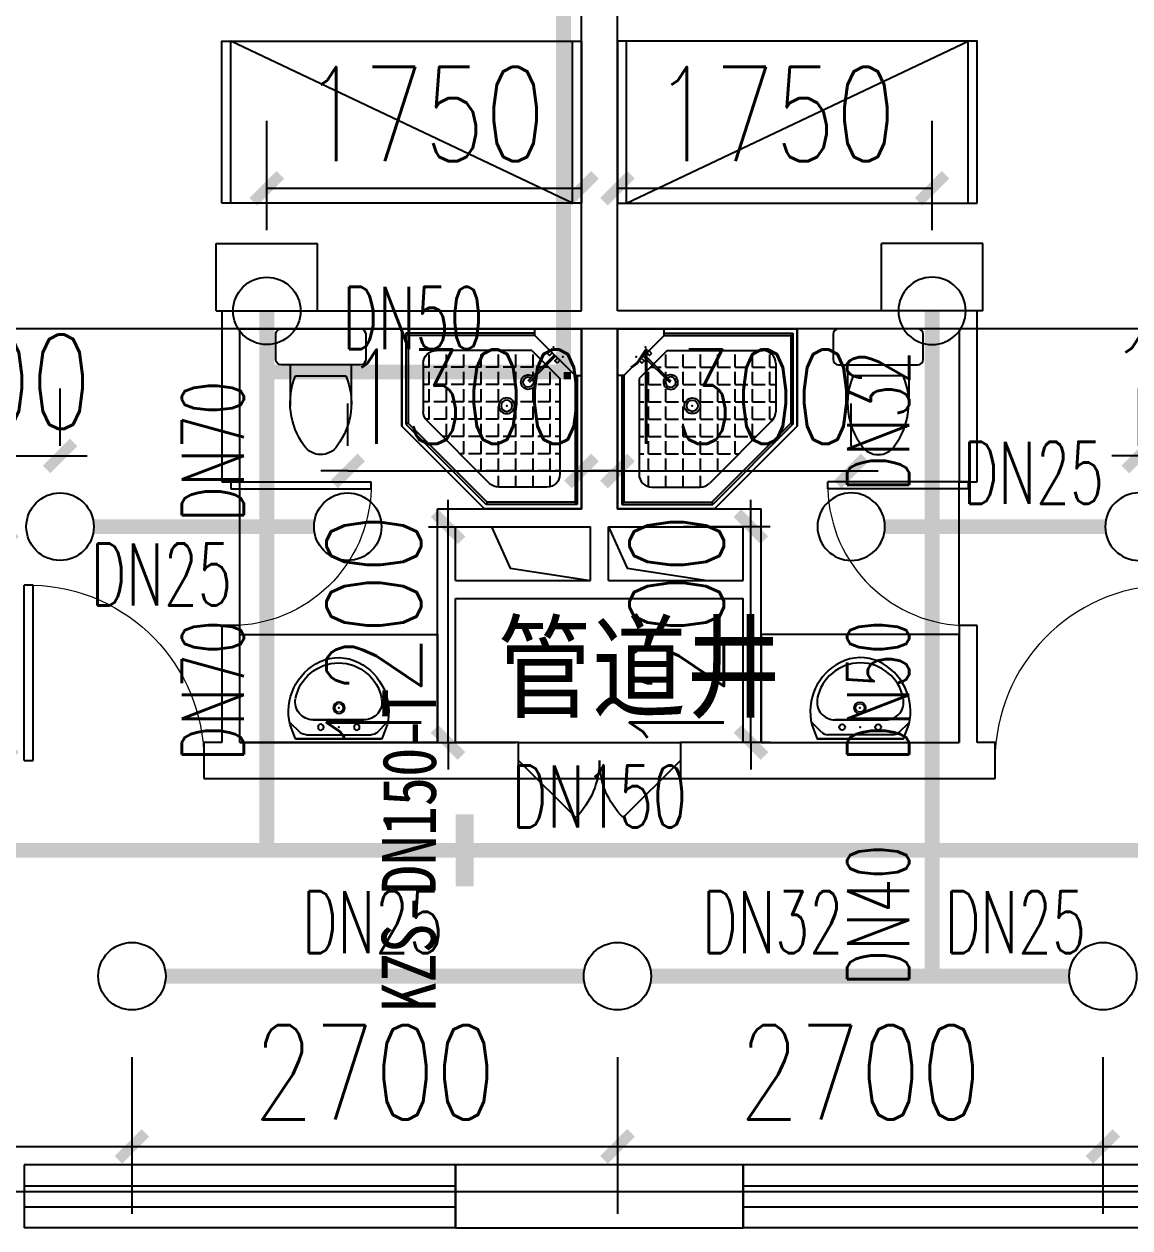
# Model space of a CAD drawing. Extents: x 0 to 2838408, y -923048 to 203859.
# Drawn here: x 2714063 to 2720213, y -481058 to -474363 of the extents above; entities that cross this region are included whole.
import ezdxf
from ezdxf.enums import TextEntityAlignment as Align

# ---------------------------------------------------------------- set-up
doc = ezdxf.new("R2010")
doc.units = 0
doc.header["$LTSCALE"] = 1000
for name, color, linetype in [('A-Fixt', 81, 'Continuous'), ('CLAYER', 7, 'Continuous'), ('DIM_喷淋', 3, 'Continuous'), ('DOOR_FIRE', 4, 'Continuous'), ('DOTE', 8, 'Continuous'), ('EQUIP_喷头', 7, 'Continuous'), ('PIPE-喷淋', 6, 'Continuous'), ('TEXT_喷淋', 7, 'Continuous'), ('TWT_DIM', 3, 'Continuous'), ('WALL', 9, 'Continuous'), ('WINDOW', 4, 'Continuous'), ('XREF', 8, 'Continuous'), ('抗震支吊架', 2, 'Continuous'), ('洁具', 213, 'Continuous'), ('配景', 3, 'Continuous')]:
    doc.layers.add(name, color=color, linetype=linetype)
doc.styles.add('_TCH_DIM_T3', font='SIMPLEX', dxfattribs={"width": 0.75, "bigfont": 'HZTXT'})
doc.styles.add('_TWT_PIPEDN', font='SIMPLEX', dxfattribs={"width": 0.8, "height": 2.3, "bigfont": 'HZTXT'})
doc.styles.add('kzcad', font='', dxfattribs={"width": 0.8})
doc.styles.get("Standard").update_dxf_attribs({"font": 'geniso.shx', "bigfont": 'hztxt.shx'})
doc.styles.get('kzcad').set_extended_font_data('SimSun')
doc.dimstyles.new('_TWT_ARCH&&150', dxfattribs={"dimtxt": 525, "dimasz": 150, "dimexe": 375, "dimexo": 450, "dimgap": 150, "dimtad": 1, "dimdec": 0, "dimzin": 0, "dimdsep": 46, "dimtxsty": '_TCH_DIM_T3', "dimblk": 'ARCHTICK', "dimcen": 0.09, "dimclrt": 7, "dimazin": 2, "dimtfac": 1, "dimtdec": 0, "dimtix": 1, "dimtmove": 2, "dimatfit": 3, "dimfxl": 1, "dimtolj": 1, "dimtzin": 0, "dimarcsym": 0})

# ---------------------------------------------------------------- blocks, each defined once
blk = doc.blocks.new('1F平面-CAD导入_dwg_Drawing4_t3_dwg_$plan$00001613-474159-1F-927810-1F')
at = {"layer": '洁具'}
for p, q in [((-30, 250), (-170, 250)), ((-200, 169.7), (-430.4, 169.7)), ((-260.4, -139.7), (-260.4, 139.7)), ((-200, -169.7), (-200, -220)), ((-170, -250), (-30, -250))]:
    blk.add_line(p, q, dxfattribs=at)
for points in [[(-200, 220), (-200, 169.7), (-200, -169.7), (-430.4, -169.7)], [(0, -220), (0, 220)]]:
    blk.add_lwpolyline(points, dxfattribs=at)
for centre, radius, start, end in [((-170, 220), 30, 90, 180), ((-30, 220), 30, 0, 90), ((-412.8, -227.4), 397.5, 67.45048, 126.63814), ((-589.6, 0), 109.8, 123.45086, 236.54914), ((-412.8, 227.4), 397.5, 233.36186, 292.54952), ((-170, -220), 30, 180, 270), ((-30, -220), 30, 270, 0)]:
    blk.add_arc(centre, radius, start, end, dxfattribs=at)
blk = doc.blocks.new('$lvtry$00000169')
at = {"color": 0}
for p, q in [((258.9, -36), (258.9, 0)), ((258.9, -36), (36, -258.9)), ((258.9, -24), (976, -24)), ((258.9, -36), (964, -36)), ((964, -36), (976, -24)), ((964, -36), (964, -525.1)), ((976, -24), (976, -530.1)), ((276.1, -120), (120, -276.1)), ((276.1, -120), (808, -120)), ((143.9, -151), (290.7, -298.1)), ((151, -143.9), (297.8, -291)), ((269.6, -212.7), (269.6, -142.7)), ((365.9, -212.7), (365.9, -142.7)), ((462.1, -212.7), (462.1, -142.7)), ((558.4, -212.7), (558.4, -142.7)), ((654.6, -212.7), (654.6, -142.7)), ((750.9, -212.7), (750.9, -142.7)), ((847.1, -212.7), (847.1, -142.7)), ((880, -192), (880, -460.5)), ((36, -258.9), (0, -258.9)), ((24, -258.9), (24, -976)), ((36, -258.9), (36, -964)), ((173.4, -308.9), (173.4, -238.9)), ((183.4, -212.7), (205.5, -212.7)), ((219.6, -212.7), (243.4, -212.7)), ((269.6, -212.7), (339.6, -212.7)), ((269.6, -262.8), (269.6, -238.9)), ((365.9, -212.7), (435.9, -212.7)), ((365.9, -308.9), (365.9, -238.9)), ((462.1, -212.7), (532.1, -212.7)), ((462.1, -308.9), (462.1, -238.9)), ((558.4, -212.7), (628.4, -212.7)), ((558.4, -308.9), (558.4, -238.9)), ((654.6, -212.7), (724.6, -212.7)), ((654.6, -308.9), (654.6, -238.9)), ((750.9, -212.7), (820.9, -212.7)), ((750.9, -308.9), (750.9, -238.9)), ((847.1, -212.7), (880, -212.7)), ((847.1, -308.9), (847.1, -238.9)), ((120, -276.1), (120, -808)), ((120, -308.9), (147.1, -308.9)), ((173.4, -308.9), (243.4, -308.9)), ((334.3, -308.9), (339.6, -308.9)), ((365.9, -308.9), (435.9, -308.9)), ((462.1, -308.9), (532.1, -308.9)), ((558.4, -308.9), (628.4, -308.9)), ((654.6, -308.9), (724.6, -308.9)), ((750.9, -308.9), (820.9, -308.9)), ((847.1, -308.9), (880, -308.9)), ((173.4, -405.2), (173.4, -335.2)), ((269.6, -405.2), (269.6, -335.2)), ((365.9, -405.2), (365.9, -335.2)), ((462.1, -405.2), (462.1, -335.2)), ((558.4, -405.2), (558.4, -335.2)), ((654.6, -405.2), (654.6, -335.2)), ((750.9, -405.2), (750.9, -335.2)), ((847.1, -405.2), (847.1, -335.2)), ((120, -405.2), (147.1, -405.2)), ((173.4, -405.2), (243.4, -405.2)), ((173.4, -501.4), (173.4, -431.4)), ((269.6, -405.2), (339.6, -405.2)), ((269.6, -501.4), (269.6, -431.4)), ((365.9, -405.2), (378.6, -405.2)), ((365.9, -501.4), (365.9, -431.4)), ((462.1, -405.2), (532.1, -405.2)), ((462.1, -501.4), (462.1, -431.4)), ((558.4, -405.2), (628.4, -405.2)), ((558.4, -501.4), (558.4, -431.4)), ((654.6, -405.2), (724.6, -405.2)), ((654.6, -501.4), (654.6, -431.4)), ((750.9, -405.2), (820.9, -405.2)), ((750.9, -501.4), (750.9, -431.4)), ((847.1, -405.2), (880, -405.2)), ((847.1, -501.4), (847.1, -431.4)), ((120, -501.4), (147.1, -501.4)), ((173.4, -501.4), (243.4, -501.4)), ((173.4, -597.7), (173.4, -527.7)), ((269.6, -501.4), (339.6, -501.4)), ((269.6, -597.7), (269.6, -527.7)), ((365.9, -501.4), (435.9, -501.4)), ((365.9, -597.7), (365.9, -527.7)), ((462.1, -501.4), (532.1, -501.4)), ((462.1, -597.7), (462.1, -527.7)), ((858.9, -511.4), (511.4, -858.9)), ((964, -525.1), (525.1, -964)), ((976, -530.1), (530.1, -976)), ((558.4, -501.4), (628.4, -501.4)), ((558.4, -597.7), (558.4, -527.7)), ((654.6, -501.4), (724.6, -501.4)), ((654.6, -597.7), (654.6, -527.7)), ((750.9, -501.4), (820.9, -501.4)), ((750.9, -597.7), (750.9, -527.7)), ((847.1, -501.4), (867.2, -501.4)), ((964, -525.1), (976, -530.1)), ((120, -597.7), (147.1, -597.7)), ((173.4, -597.7), (243.4, -597.7)), ((269.6, -597.7), (339.6, -597.7)), ((365.9, -597.7), (435.9, -597.7)), ((462.1, -597.7), (532.1, -597.7)), ((558.4, -597.7), (628.4, -597.7)), ((654.6, -597.7), (724.6, -597.7)), ((750.9, -597.7), (772.6, -597.7)), ((173.4, -693.9), (173.4, -623.9)), ((269.6, -693.9), (269.6, -623.9)), ((365.9, -693.9), (365.9, -623.9)), ((462.1, -693.9), (462.1, -623.9)), ((558.4, -693.9), (558.4, -623.9)), ((654.6, -693.9), (654.6, -623.9)), ((120, -693.9), (147.1, -693.9)), ((173.4, -693.9), (243.4, -693.9)), ((173.4, -790.2), (173.4, -720.2)), ((269.6, -693.9), (339.6, -693.9)), ((269.6, -790.2), (269.6, -720.2)), ((365.9, -693.9), (435.9, -693.9)), ((365.9, -790.2), (365.9, -720.2)), ((462.1, -693.9), (532.1, -693.9)), ((462.1, -790.2), (462.1, -720.2)), ((558.4, -693.9), (628.4, -693.9)), ((558.4, -790.2), (558.4, -720.2)), ((654.6, -693.9), (676.4, -693.9)), ((120, -790.2), (147.1, -790.2)), ((173.4, -790.2), (243.4, -790.2)), ((269.6, -790.2), (339.6, -790.2)), ((365.9, -790.2), (435.9, -790.2)), ((462.1, -790.2), (532.1, -790.2)), ((558.4, -790.2), (580.1, -790.2)), ((173.4, -877.5), (173.4, -816.4)), ((269.6, -880), (269.6, -816.4)), ((365.9, -880), (365.9, -816.4)), ((462.1, -880), (462.1, -816.4)), ((192, -880), (460.5, -880)), ((36, -964), (24, -976)), ((24, -976), (530.1, -976)), ((36, -964), (525.1, -964)), ((525.1, -964), (530.1, -976))]:
    blk.add_line(p, q, dxfattribs=at)
blk.add_lwpolyline([(0, 0), (0, -1000), (540, -1000), (1000, -540), (1000, 0)], close=True)
for points in [[(0, 0), (0, -1000)], [(0, 0), (1000, 0)], [(1000, 0), (1000, -540)], [(189.7, -136.1), (177.9, -147.9), (162.5, -132.5), (174.3, -120.7)], [(136.1, -189.7), (147.9, -177.9), (132.5, -162.5), (120.7, -174.3)], [(1000, -540), (540, -1000)], [(0, -1000), (540, -1000)]]:
    blk.add_lwpolyline(points, close=True, dxfattribs=at)
for radius in [43.8, 31.1]:
    blk.add_circle((416.2, -427.6), radius, dxfattribs=at)
for centre, radius, start, end in [((808, -192), 72, 0, 90), ((296, -295.7), 40.6, 142.58296, 128.41974), ((296, -295.7), 28.6, 145.82801, 125.65986), ((808, -460.5), 72, 315, 0), ((192, -808), 72, 180, 270), ((460.5, -808), 72, 270, 315)]:
    blk.add_arc(centre, radius, start, end, dxfattribs=at)
for p in [(156.1, -102.2, 0), (103.2, -155.8, 0), (415.8, -428.1, 0)]:
    blk.add_point(p, dxfattribs=at)
blk = doc.blocks.new('$lvtry$00000178')
at = {"color": 0}
for p, q in [((-238.4, 0), (238.4, 0)), ((-214.1, -36.1), (-272.1, -90.6)), ((-179.8, -22.5), (180.1, -22.5)), ((215.7, -37.5), (268.3, -90.8)), ((-141.7, -105.2), (140.2, -105.2)), ((140.2, -105.2), (-141.7, -105.2))]:
    blk.add_line(p, q, dxfattribs=at)
blk.add_lwpolyline([(-103.6, -429.7, 0.224698), (110.4, -425.4, 0.348046), (268.9, -78.5), (239.5, 0), (-241.3, 0), (-270.7, -78.5, 0.356844)], format="xyb", close=True, dxfattribs=at)
for centre, radius in [((-100, -65), 16.3), ((100, -65), 16.3), ((1.4, -172.5), 31.6)]:
    blk.add_circle(centre, radius, dxfattribs=at)
at = {"color": 0, "lineweight": 13}
blk.add_circle((1.4, -172.5), 23, dxfattribs=at)
at = {"color": 0}
for centre, radius, start, end in [((-179.8, -72.5), 50, 90, 133.18096), ((180.1, -72.5), 50, 44.56072, 90), ((-141.7, -205.2), 100, 90, 190.56023), ((140.2, -205.2), 100, 349.43977, 90), ((-0.7, -179), 243.4, 190.56023, 349.43977)]:
    blk.add_arc(centre, radius, start, end, dxfattribs=at)
for p in [(0, -65), (1.4, -172.5)]:
    blk.add_point(p, dxfattribs=at)
blk = doc.blocks.new('A$C70365C93')
at = {"layer": '洁具'}
blk.add_lwpolyline([(-1900, 2300), (-1900, 1700), (-800, 1700), (-800, 2300)], close=True, dxfattribs=at)
blk.add_blockref('$lvtry$00000178', (-1350, 2280), dxfattribs=at)
at = {"layer": '洁具', "rotation": 180}
blk.add_blockref('$lvtry$00000169', (0, 0), dxfattribs=at)
at = {"layer": '洁具', "extrusion": (0, 0, -1), "xscale": -1, "zscale": -1, "rotation": 90}
blk.add_blockref('1F平面-CAD导入_dwg_Drawing4_t3_dwg_$plan$00001613-474159-1F-927810-1F', (1450, 0), dxfattribs=at)
blk = doc.blocks.new('单人床')
at = {"layer": 'A-Fixt'}
for p, q in [((47773.8, 13973.4), (48673.8, 13973.4)), ((47773.8, 12073.4), (48673.8, 13973.4)), ((47773.8, 12073.4), (48673.8, 12073.4))]:
    blk.add_line(p, q, dxfattribs=at)
blk.add_lwpolyline([(47773.8, 14023.4), (48673.8, 14023.4), (48673.8, 12023.4), (47773.8, 12023.4), (47773.8, 14023.4)], dxfattribs=at)
blk = doc.blocks.new('CH_AP01')
for p, q in [((-311.4, 16.6), (-275, 0)), ((-275, 0), (275, 0)), ((275, 0), (311.4, 16.6))]:
    blk.add_line(p, q)
for centre, radius, start, end in [((0, -578.9), 1212.6, 74.71041, 105.28959), ((-306.8, 555.3), 37.8, 100.18588, 202.83587), ((-1658.4, 201.9), 1359.7, 352.16586, 14.42826), ((-823.7, 250), 562.9, 335.50378, 31.09034), ((0, -578.9), 1172.6, 75.02868, 104.97132), ((0, -1278.1), 1856.9, 80.61099, 99.38901), ((-823.7, 250), 602.9, 335.50378, 30.26909), ((823.7, 250), 602.9, 149.73091, 204.49622), ((823.7, 250), 562.9, 148.90966, 204.49622), ((1658.4, 201.9), 1359.7, 165.57174, 187.83414), ((306.8, 555.3), 37.8, 337.16413, 79.81412), ((0, -578.9), 1092.6, 75.87672, 104.12328)]:
    blk.add_arc(centre, radius, start, end)
blk = doc.blocks.new('A$C61295E98')
at = {"color": 3}
for p, q in [((544, 597.9), (0, 597.9)), ((0, 597.9), (0, 0)), ((161.4, 597.9), (161.4, 0)), ((170.4, 0.2), (170.4, 597.6)), ((602.7, 572.2), (602.7, 25.6)), ((624, 517.9), (624, 80)), ((544, 0), (0, 0))]:
    blk.add_line(p, q, dxfattribs=at)
for points in [[(81.8, 540.3), (75.3, 540.3), (75.3, 576.8), (81.8, 576.8)], [(81.8, 453.1), (75.3, 453.1), (75.3, 489.6), (81.8, 489.6)], [(81.8, 352.9), (75.3, 352.9), (75.3, 389.4), (81.8, 389.4)]]:
    blk.add_lwpolyline(points, close=True, dxfattribs=at)
for centre in [(74, 250.1), (74, 164.2), (74, 70.5)]:
    blk.add_circle(centre, 15.7, dxfattribs=at)
for centre, start, end in [((544, 517.9), 360, 90), ((544, 80), 270, 0)]:
    blk.add_arc(centre, 80, start, end, dxfattribs=at)
blk = doc.blocks.new('宿舍')
at = {"layer": 'A-Fixt'}
for p, q in [((47853.8, 13801.7), (48353.8, 15701.7)), ((48353.8, 13801.7), (47853.8, 15701.7)), ((47853.8, 13801.7), (48353.8, 13801.7))]:
    blk.add_line(p, q, dxfattribs=at)
for points in [[(47853.8, 8601.7), (48353.8, 8601.7), (48353.8, 15701.7), (47853.8, 15701.7)], [(47853.8, 10676.1), (47970.5, 10676.1), (47970.5, 11742.6), (47853.8, 11742.6)]]:
    blk.add_lwpolyline(points, close=True, dxfattribs=at)
at = {"xscale": -1, "rotation": 90}
for p in [(63677.2, 60475.5), (63677.2, 58775.5)]:
    blk.add_blockref('单人床', p, dxfattribs=at)
at = {"layer": 'A-Fixt', "xscale": -1, "rotation": 180}
for p in [(50002, 9140.5), (51117.2, 9140.5)]:
    blk.add_blockref('CH_AP01', p, dxfattribs=at)
at = {"layer": '配景', "color": 252}
blk.add_blockref('A$C61295E98', (47853.8, 7096.6), dxfattribs=at)
blk = doc.blocks.new('$WINLIB2D$00000001')
at = {"color": 0}
for points in [[(-0.5, 0.5), (-0.5, -0.5)], [(-0.5, 0.5), (0.5, 0.5)], [(0.5, -0.5), (0.5, 0.5)], [(0.5, 0.1667), (-0.5, 0.1667)], [(0.5, -0.1667), (-0.5, -0.1667)], [(-0.5, -0.5), (0.5, -0.5)]]:
    blk.add_lwpolyline(points, dxfattribs=at)
blk = doc.blocks.new('$DorLib2D$00000116')
at = {"color": 0}
for p, q in [((-0.5, 0), (-0.1464, 0.3536)), ((0.5, 0), (0.1464, 0.3536))]:
    blk.add_line(p, q, dxfattribs=at)
for centre, start, end in [((-0.5, 0), 0, 45), ((0.5, 0), 135, 180)]:
    blk.add_arc(centre, 0.5, start, end, dxfattribs=at)
blk = doc.blocks.new('$DorLib2D$00000001')
for p, q in [((0.45, 0.975), (0.5, 0.975)), ((0.45, 0), (0.45, 0.975)), ((0.5, 0), (0.5, 0.975)), ((0.5, 0), (0.45, 0))]:
    blk.add_line(p, q)
at = {"lineweight": 13}
blk.add_arc((0.475, 0), 0.975, 91.46928, 180, dxfattribs=at)
blk = doc.blocks.new('3F1')
for points in [[(2380616.7, -477158.3), (2380720.3, -477388.5), (2381166.7, -477458.3)], [(2381266.7, -477158.3), (2381370.3, -477388.5), (2381816.7, -477458.3)]]:
    blk.add_lwpolyline(points)
at = {"layer": 'DOOR_FIRE'}
for p, q in [((2380766.7, -478358.3), (2381666.7, -478358.3)), ((2380766.7, -478558.3), (2381666.7, -478558.3))]:
    blk.add_line(p, q, dxfattribs=at)
at = {"layer": 'DOTE'}
for p, q in [((2453916.7, -476058.3), (2343216.7, -476058.3)), ((2453916.7, -480858.3), (2343216.7, -480858.3))]:
    blk.add_line(p, q, dxfattribs=at)
at = {"layer": 'WALL'}
for p, q in [((2381116.7, -475958.3), (2381116.7, -471008.3)), ((2381316.7, -475958.3), (2381316.7, -471008.3)), ((2379116.7, -475958.3), (2381116.7, -475958.3)), ((2379116.7, -475958.3), (2379116.7, -476908.3)), ((2383316.7, -475958.3), (2381316.7, -475958.3)), ((2383316.7, -476908.3), (2383316.7, -475958.3)), ((2379216.7, -476058.3), (2381116.7, -476058.3)), ((2379216.7, -476908.3), (2379216.7, -476058.3)), ((2381116.7, -477058.3), (2381116.7, -476058.3)), ((2381316.7, -477058.3), (2381316.7, -476058.3)), ((2383216.7, -476058.3), (2381316.7, -476058.3)), ((2383216.7, -476058.3), (2383216.7, -476908.3)), ((2379116.7, -476908.3), (2379216.7, -476908.3)), ((2383216.7, -476908.3), (2383316.7, -476908.3)), ((2380316.7, -477058.3), (2381116.7, -477058.3)), ((2380316.7, -477558.3), (2380316.7, -477058.3)), ((2381316.7, -477058.3), (2382116.7, -477058.3)), ((2382116.7, -477558.3), (2382116.7, -477058.3)), ((2380416.7, -477158.3), (2381166.7, -477158.3)), ((2380416.7, -477458.3), (2380416.7, -477158.3)), ((2381166.7, -477458.3), (2381166.7, -477158.3)), ((2381266.7, -477158.3), (2382016.7, -477158.3)), ((2381266.7, -477458.3), (2381266.7, -477158.3)), ((2382016.7, -477458.3), (2382016.7, -477158.3)), ((2380416.7, -477458.3), (2381166.7, -477458.3)), ((2381266.7, -477458.3), (2382016.7, -477458.3)), ((2380316.7, -478358.3), (2380316.7, -477558.3)), ((2380416.7, -477558.3), (2381216.7, -477558.3)), ((2380416.7, -478358.3), (2380416.7, -477558.3)), ((2381216.7, -477558.3), (2382016.7, -477558.3)), ((2382016.7, -478358.3), (2382016.7, -477558.3)), ((2382116.7, -478358.3), (2382116.7, -477558.3)), ((2379216.7, -477708.3), (2379116.7, -477708.3)), ((2379116.7, -477708.3), (2379116.7, -478358.3)), ((2379216.7, -478358.3), (2379216.7, -477708.3)), ((2383316.7, -477708.3), (2383216.7, -477708.3)), ((2383216.7, -477708.3), (2383216.7, -478358.3)), ((2383316.7, -478358.3), (2383316.7, -477708.3)), ((2379116.7, -478358.3), (2379016.7, -478358.3)), ((2379016.7, -478358.3), (2379016.7, -478558.3)), ((2379216.7, -478358.3), (2380316.7, -478358.3)), ((2380766.7, -478358.3), (2380416.7, -478358.3)), ((2380766.7, -478558.3), (2380766.7, -478358.3)), ((2382016.7, -478358.3), (2381666.7, -478358.3)), ((2381666.7, -478358.3), (2381666.7, -478558.3)), ((2382116.7, -478358.3), (2383216.7, -478358.3)), ((2383416.7, -478358.3), (2383316.7, -478358.3)), ((2383416.7, -478558.3), (2383416.7, -478358.3)), ((2379016.7, -478558.3), (2379116.7, -478558.3)), ((2379116.7, -478558.3), (2380316.7, -478558.3)), ((2380316.7, -478558.3), (2380766.7, -478558.3)), ((2381666.7, -478558.3), (2382116.7, -478558.3)), ((2382116.7, -478558.3), (2383316.7, -478558.3)), ((2383316.7, -478558.3), (2383416.7, -478558.3)), ((2382016.7, -480708.3), (2380416.7, -480708.3)), ((2380416.7, -480708.3), (2380416.7, -481058.3)), ((2382016.7, -481058.3), (2382016.7, -480708.3)), ((2380416.7, -481058.3), (2382016.7, -481058.3))]:
    blk.add_line(p, q, dxfattribs=at)
at = {"layer": 'WINDOW'}
for p, q in [((2379216.7, -477708.3), (2379216.7, -476908.3)), ((2383216.7, -477708.3), (2383216.7, -476908.3))]:
    blk.add_line(p, q, dxfattribs=at)
at = {"xscale": -1, "rotation": 180}
for name, p in [('宿舍', (2329462.9, -462656.6)), ('A$C70365C93', (2381116.7, -476058.3))]:
    blk.add_blockref(name, p, dxfattribs=at)
at = {"rotation": 180}
for name, p in [('宿舍', (2432970.6, -462656.6)), ('A$C70365C93', (2381316.7, -476058.3))]:
    blk.add_blockref(name, p, dxfattribs=at)
at = {"layer": 'DOOR_FIRE', "xscale": 900, "yscale": -900, "zscale": 200}
blk.add_blockref('$DorLib2D$00000116', (2381216.7, -478458.3), dxfattribs=at)
at = {"layer": 'WINDOW'}
for name, p, xscale, yscale, zscale, rotation in [('$DorLib2D$00000001', (2379166.7, -477308.3), 800, -800, 800, 90), ('$DorLib2D$00000001', (2383266.7, -477308.3), 800, 800, 800, 90), ('$WINLIB2D$00000001', (2379216.7, -480883.3), -2400, -350, -2400, 359.9999999999616), ('$WINLIB2D$00000001', (2383216.7, -480883.3), -2400, -350, -2400, 359.9999999999616)]:
    blk.add_blockref(name, p, dxfattribs=dict(at, xscale=xscale, yscale=yscale, zscale=zscale, rotation=rotation))
at = {"layer": 'WINDOW', "yscale": 1000}
for p, xscale, zscale in [((2378516.7, -478458.3), -1000, -1000), ((2383916.7, -478458.3), 1000, 1000)]:
    blk.add_blockref('$DorLib2D$00000001', p, dxfattribs=dict(at, xscale=xscale, zscale=zscale))
at = {"layer": 'CLAYER'}
blk.add_text('管道井', height=525, dxfattribs=at).set_placement((2380649.1, -478221.3))
blk = doc.blocks.new('_ArchTick')
at = {"color": 0, "linetype": 'ByBlock', "const_width": 0.4}
blk.add_lwpolyline([(-0.5, -0.5), (0.5, 0.5)], dxfattribs=at)
blk = doc.blocks.new('*D2391')
at = {"layer": 'Defpoints', "color": 0, "linetype": 'ByBlock', "transparency": 16777216}
for p in [(2718662.5, -476848.4), (2717362.5, -477158.3), (2718662.5, -477158.3)]:
    blk.add_point(p, dxfattribs=at)
at = {"layer": 'TWT_DIM', "color": 0, "linetype": 'ByBlock', "lineweight": -2, "transparency": 16777216}
for p, q in [((2717362.5, -476708.3), (2717362.5, -476473.4)), ((2718662.5, -476708.3), (2718662.5, -476473.4)), ((2717362.5, -476848.4), (2717212.5, -476848.4)), ((2717362.5, -476848.4), (2718662.5, -476848.4)), ((2718662.5, -476848.4), (2718812.5, -476848.4))]:
    blk.add_line(p, q, dxfattribs=at)
at = {"layer": 'TWT_DIM', "color": 0, "linetype": 'ByBlock', "lineweight": -2, "transparency": 16777216, "xscale": 150, "yscale": 150, "zscale": 150}
blk.add_blockref('_ArchTick', (2717362.5, -476848.4), dxfattribs=at)
at = {"layer": 'TWT_DIM', "color": 0, "linetype": 'ByBlock', "lineweight": -2, "transparency": 16777216, "xscale": 150, "yscale": 150, "zscale": 150, "rotation": 180}
blk.add_blockref('_ArchTick', (2718662.5, -476848.4), dxfattribs=at)
at = {"layer": 'TWT_DIM', "color": 7, "linetype": 'ByBlock', "transparency": 16777216, "insert": (2718012.5, -476435.9), "char_height": 525, "attachment_point": 5, "style": '_TCH_DIM_T3'}
blk.add_mtext('\\A1;1300', dxfattribs=at)
blk = doc.blocks.new('*D2392')
at = {"layer": 'Defpoints', "color": 0, "linetype": 'ByBlock', "transparency": 16777216}
for p in [(2717162.5, -476848.4), (2715862.5, -477158.3), (2717162.5, -477158.3)]:
    blk.add_point(p, dxfattribs=at)
at = {"layer": 'TWT_DIM', "color": 0, "linetype": 'ByBlock', "lineweight": -2, "transparency": 16777216}
for p, q in [((2715862.5, -476708.3), (2715862.5, -476473.4)), ((2717162.5, -476708.3), (2717162.5, -476473.4)), ((2715862.5, -476848.4), (2715712.5, -476848.4)), ((2715862.5, -476848.4), (2717162.5, -476848.4)), ((2717162.5, -476848.4), (2717312.5, -476848.4))]:
    blk.add_line(p, q, dxfattribs=at)
at = {"layer": 'TWT_DIM', "color": 0, "linetype": 'ByBlock', "lineweight": -2, "transparency": 16777216, "xscale": 150, "yscale": 150, "zscale": 150}
blk.add_blockref('_ArchTick', (2715862.5, -476848.4), dxfattribs=at)
at = {"layer": 'TWT_DIM', "color": 0, "linetype": 'ByBlock', "lineweight": -2, "transparency": 16777216, "xscale": 150, "yscale": 150, "zscale": 150, "rotation": 180}
blk.add_blockref('_ArchTick', (2717162.5, -476848.4), dxfattribs=at)
at = {"layer": 'TWT_DIM', "color": 7, "linetype": 'ByBlock', "transparency": 16777216, "insert": (2716512.5, -476435.9), "char_height": 525, "attachment_point": 5, "style": '_TCH_DIM_T3'}
blk.add_mtext('\\A1;1300', dxfattribs=at)
blk = doc.blocks.new('*D2412')
at = {"layer": 'Defpoints', "color": 0, "linetype": 'ByBlock', "transparency": 16777216}
for p in [(2719112.5, -475275.9), (2717362.5, -475958.3), (2719112.5, -475958.3)]:
    blk.add_point(p, dxfattribs=at)
at = {"layer": 'TWT_DIM', "color": 0, "linetype": 'ByBlock', "lineweight": -2, "transparency": 16777216}
for p, q in [((2717362.5, -475508.3), (2717362.5, -474900.9)), ((2719112.5, -475508.3), (2719112.5, -474900.9)), ((2717362.5, -475275.9), (2719112.5, -475275.9))]:
    blk.add_line(p, q, dxfattribs=at)
at = {"layer": 'TWT_DIM', "color": 0, "linetype": 'ByBlock', "lineweight": -2, "transparency": 16777216, "xscale": 150, "yscale": 150, "zscale": 150, "rotation": 180}
blk.add_blockref('_ArchTick', (2717362.5, -475275.9), dxfattribs=at)
at = {"layer": 'TWT_DIM', "color": 0, "linetype": 'ByBlock', "lineweight": -2, "transparency": 16777216, "xscale": 150, "yscale": 150, "zscale": 150}
blk.add_blockref('_ArchTick', (2719112.5, -475275.9), dxfattribs=at)
at = {"layer": 'TWT_DIM', "color": 7, "linetype": 'ByBlock', "transparency": 16777216, "insert": (2718237.5, -474863.4), "char_height": 525, "attachment_point": 5, "style": '_TCH_DIM_T3'}
blk.add_mtext('\\A1;1750', dxfattribs=at)
blk = doc.blocks.new('*D2413')
at = {"layer": 'Defpoints', "color": 0, "linetype": 'ByBlock', "transparency": 16777216}
for p in [(2721262.5, -476764.9), (2720262.5, -477158.3), (2721262.5, -477158.3)]:
    blk.add_point(p, dxfattribs=at)
at = {"layer": 'TWT_DIM', "color": 0, "linetype": 'ByBlock', "lineweight": -2, "transparency": 16777216}
for p, q in [((2720262.5, -476708.3), (2720262.5, -476389.9)), ((2721262.5, -476708.3), (2721262.5, -476389.9)), ((2720262.5, -476764.9), (2720112.5, -476764.9)), ((2720262.5, -476764.9), (2721262.5, -476764.9)), ((2721262.5, -476764.9), (2721412.5, -476764.9))]:
    blk.add_line(p, q, dxfattribs=at)
at = {"layer": 'TWT_DIM', "color": 0, "linetype": 'ByBlock', "lineweight": -2, "transparency": 16777216, "xscale": 150, "yscale": 150, "zscale": 150}
blk.add_blockref('_ArchTick', (2720262.5, -476764.9), dxfattribs=at)
at = {"layer": 'TWT_DIM', "color": 0, "linetype": 'ByBlock', "lineweight": -2, "transparency": 16777216, "xscale": 150, "yscale": 150, "zscale": 150, "rotation": 180}
blk.add_blockref('_ArchTick', (2721262.5, -476764.9), dxfattribs=at)
at = {"layer": 'TWT_DIM', "color": 7, "linetype": 'ByBlock', "transparency": 16777216, "insert": (2720762.5, -476352.4), "char_height": 525, "attachment_point": 5, "style": '_TCH_DIM_T3'}
blk.add_mtext('\\A1;1000', dxfattribs=at)
blk = doc.blocks.new('*D2414')
at = {"layer": 'Defpoints', "color": 0, "linetype": 'ByBlock', "transparency": 16777216}
for p in [(2718104.8, -477158.3), (2718662.5, -477158.3), (2718662.5, -478358.3)]:
    blk.add_point(p, dxfattribs=at)
at = {"layer": 'TWT_DIM', "color": 0, "linetype": 'ByBlock', "lineweight": -2, "transparency": 16777216}
for p, q in [((2718104.8, -477158.3), (2718104.8, -477008.3)), ((2718212.5, -477158.3), (2717729.8, -477158.3)), ((2718104.8, -478358.3), (2718104.8, -477158.3)), ((2718212.5, -478358.3), (2717729.8, -478358.3)), ((2718104.8, -478358.3), (2718104.8, -478508.3))]:
    blk.add_line(p, q, dxfattribs=at)
at = {"layer": 'TWT_DIM', "color": 0, "linetype": 'ByBlock', "lineweight": -2, "transparency": 16777216, "xscale": 150, "yscale": 150, "zscale": 150}
for p, rotation in [((2718104.8, -477158.3), 270), ((2718104.8, -478358.3), 90)]:
    blk.add_blockref('_ArchTick', p, dxfattribs=dict(at, rotation=rotation))
at = {"layer": 'TWT_DIM', "color": 7, "linetype": 'ByBlock', "transparency": 16777216, "insert": (2717692.3, -477758.3), "char_height": 525, "attachment_point": 5, "rotation": 90, "style": '_TCH_DIM_T3'}
blk.add_mtext('\\A1;1200', dxfattribs=at)
blk = doc.blocks.new('*D2416')
at = {"layer": 'Defpoints', "color": 0, "linetype": 'ByBlock', "transparency": 16777216}
for p in [(2717162.5, -475275.9), (2715412.5, -475958.3), (2717162.5, -475958.3)]:
    blk.add_point(p, dxfattribs=at)
at = {"layer": 'TWT_DIM', "color": 0, "linetype": 'ByBlock', "lineweight": -2, "transparency": 16777216}
for p, q in [((2715412.5, -475508.3), (2715412.5, -474900.9)), ((2717162.5, -475508.3), (2717162.5, -474900.9)), ((2715412.5, -475275.9), (2717162.5, -475275.9))]:
    blk.add_line(p, q, dxfattribs=at)
at = {"layer": 'TWT_DIM', "color": 0, "linetype": 'ByBlock', "lineweight": -2, "transparency": 16777216, "xscale": 150, "yscale": 150, "zscale": 150, "rotation": 180}
blk.add_blockref('_ArchTick', (2715412.5, -475275.9), dxfattribs=at)
at = {"layer": 'TWT_DIM', "color": 0, "linetype": 'ByBlock', "lineweight": -2, "transparency": 16777216, "xscale": 150, "yscale": 150, "zscale": 150}
blk.add_blockref('_ArchTick', (2717162.5, -475275.9), dxfattribs=at)
at = {"layer": 'TWT_DIM', "color": 7, "linetype": 'ByBlock', "transparency": 16777216, "insert": (2716287.5, -474863.4), "char_height": 525, "attachment_point": 5, "style": '_TCH_DIM_T3'}
blk.add_mtext('\\A1;1750', dxfattribs=at)
blk = doc.blocks.new('*D2417')
at = {"layer": 'Defpoints', "color": 0, "linetype": 'ByBlock', "transparency": 16777216}
for p in [(2714262.5, -476764.9), (2713262.5, -477158.3), (2714262.5, -477158.3)]:
    blk.add_point(p, dxfattribs=at)
at = {"layer": 'TWT_DIM', "color": 0, "linetype": 'ByBlock', "lineweight": -2, "transparency": 16777216}
for p, q in [((2713262.5, -476708.3), (2713262.5, -476389.9)), ((2714262.5, -476708.3), (2714262.5, -476389.9)), ((2713262.5, -476764.9), (2713112.5, -476764.9)), ((2713262.5, -476764.9), (2714262.5, -476764.9)), ((2714262.5, -476764.9), (2714412.5, -476764.9))]:
    blk.add_line(p, q, dxfattribs=at)
at = {"layer": 'TWT_DIM', "color": 0, "linetype": 'ByBlock', "lineweight": -2, "transparency": 16777216, "xscale": 150, "yscale": 150, "zscale": 150}
blk.add_blockref('_ArchTick', (2713262.5, -476764.9), dxfattribs=at)
at = {"layer": 'TWT_DIM', "color": 0, "linetype": 'ByBlock', "lineweight": -2, "transparency": 16777216, "xscale": 150, "yscale": 150, "zscale": 150, "rotation": 180}
blk.add_blockref('_ArchTick', (2714262.5, -476764.9), dxfattribs=at)
at = {"layer": 'TWT_DIM', "color": 7, "linetype": 'ByBlock', "transparency": 16777216, "insert": (2713762.5, -476352.4), "char_height": 525, "attachment_point": 5, "style": '_TCH_DIM_T3'}
blk.add_mtext('\\A1;1000', dxfattribs=at)
blk = doc.blocks.new('*D2418')
at = {"layer": 'Defpoints', "color": 0, "linetype": 'ByBlock', "transparency": 16777216}
for p in [(2715862.5, -477158.3), (2716420.3, -477158.3), (2715862.5, -478358.3)]:
    blk.add_point(p, dxfattribs=at)
at = {"layer": 'TWT_DIM', "color": 0, "linetype": 'ByBlock', "lineweight": -2, "transparency": 16777216}
for p, q in [((2716420.3, -477158.3), (2716420.3, -477008.3)), ((2716312.5, -477158.3), (2716795.3, -477158.3)), ((2716420.3, -478358.3), (2716420.3, -477158.3)), ((2716312.5, -478358.3), (2716795.3, -478358.3)), ((2716420.3, -478358.3), (2716420.3, -478508.3))]:
    blk.add_line(p, q, dxfattribs=at)
at = {"layer": 'TWT_DIM', "color": 0, "linetype": 'ByBlock', "lineweight": -2, "transparency": 16777216, "xscale": 150, "yscale": 150, "zscale": 150}
for p, rotation in [((2716420.3, -477158.3), 270), ((2716420.3, -478358.3), 90)]:
    blk.add_blockref('_ArchTick', p, dxfattribs=dict(at, rotation=rotation))
at = {"layer": 'TWT_DIM', "color": 7, "linetype": 'ByBlock', "transparency": 16777216, "insert": (2716007.8, -477758.3), "char_height": 525, "attachment_point": 5, "rotation": 90, "style": '_TCH_DIM_T3'}
blk.add_mtext('\\A1;1200', dxfattribs=at)
blk = doc.blocks.new('*D2419')
at = {"layer": 'Defpoints', "color": 0, "linetype": 'ByBlock', "transparency": 16777216}
for p in [(2713936.2, -477158.3), (2714262.5, -477158.3), (2714262.5, -478358.3)]:
    blk.add_point(p, dxfattribs=at)
at = {"layer": 'TWT_DIM', "color": 0, "linetype": 'ByBlock', "lineweight": -2, "transparency": 16777216}
for p, q in [((2713936.2, -477158.3), (2713936.2, -477008.3)), ((2713812.5, -477158.3), (2713561.2, -477158.3)), ((2713936.2, -478358.3), (2713936.2, -477158.3)), ((2713812.5, -478358.3), (2713561.2, -478358.3)), ((2713936.2, -478358.3), (2713936.2, -478508.3))]:
    blk.add_line(p, q, dxfattribs=at)
at = {"layer": 'TWT_DIM', "color": 0, "linetype": 'ByBlock', "lineweight": -2, "transparency": 16777216, "xscale": 150, "yscale": 150, "zscale": 150}
for p, rotation in [((2713936.2, -477158.3), 270), ((2713936.2, -478358.3), 90)]:
    blk.add_blockref('_ArchTick', p, dxfattribs=dict(at, rotation=rotation))
at = {"layer": 'TWT_DIM', "color": 7, "linetype": 'ByBlock', "transparency": 16777216, "insert": (2713523.7, -477758.3), "char_height": 525, "attachment_point": 5, "rotation": 90, "style": '_TCH_DIM_T3'}
blk.add_mtext('\\A1;1200', dxfattribs=at)
blk = doc.blocks.new('*D2550')
at = {"layer": 'Defpoints', "color": 0, "linetype": 'ByBlock', "transparency": 16777216}
for p in [(2720062.5, -479658.3), (2722662.5, -479658.3), (2722662.5, -480604.9)]:
    blk.add_point(p, dxfattribs=at)
at = {"layer": 'DIM_喷淋', "color": 0, "linetype": 'ByBlock', "lineweight": -2, "transparency": 16777216}
for p, q in [((2720062.5, -480108.3), (2720062.5, -480979.9)), ((2722662.5, -480108.3), (2722662.5, -480979.9)), ((2720062.5, -480604.9), (2722662.5, -480604.9))]:
    blk.add_line(p, q, dxfattribs=at)
at = {"layer": 'DIM_喷淋', "color": 0, "linetype": 'ByBlock', "lineweight": -2, "transparency": 16777216, "xscale": 150, "yscale": 150, "zscale": 150, "rotation": 180}
blk.add_blockref('_ArchTick', (2720062.5, -480604.9), dxfattribs=at)
at = {"layer": 'DIM_喷淋', "color": 0, "linetype": 'ByBlock', "lineweight": -2, "transparency": 16777216, "xscale": 150, "yscale": 150, "zscale": 150}
blk.add_blockref('_ArchTick', (2722662.5, -480604.9), dxfattribs=at)
at = {"layer": 'DIM_喷淋', "color": 7, "linetype": 'ByBlock', "transparency": 16777216, "insert": (2721362.5, -480192.4), "char_height": 525, "attachment_point": 5, "style": '_TCH_DIM_T3'}
blk.add_mtext('\\A1;2600', dxfattribs=at)
blk = doc.blocks.new('*D2551')
at = {"layer": 'Defpoints', "color": 0, "linetype": 'ByBlock', "transparency": 16777216}
for p in [(2717362.5, -479658.3), (2720062.5, -479658.3), (2720062.5, -480604.9)]:
    blk.add_point(p, dxfattribs=at)
at = {"layer": 'DIM_喷淋', "color": 0, "linetype": 'ByBlock', "lineweight": -2, "transparency": 16777216}
for p, q in [((2717362.5, -480108.3), (2717362.5, -480979.9)), ((2720062.5, -480108.3), (2720062.5, -480979.9)), ((2717362.5, -480604.9), (2720062.5, -480604.9))]:
    blk.add_line(p, q, dxfattribs=at)
at = {"layer": 'DIM_喷淋', "color": 0, "linetype": 'ByBlock', "lineweight": -2, "transparency": 16777216, "xscale": 150, "yscale": 150, "zscale": 150, "rotation": 180}
blk.add_blockref('_ArchTick', (2717362.5, -480604.9), dxfattribs=at)
at = {"layer": 'DIM_喷淋', "color": 0, "linetype": 'ByBlock', "lineweight": -2, "transparency": 16777216, "xscale": 150, "yscale": 150, "zscale": 150}
blk.add_blockref('_ArchTick', (2720062.5, -480604.9), dxfattribs=at)
at = {"layer": 'DIM_喷淋', "color": 7, "linetype": 'ByBlock', "transparency": 16777216, "insert": (2718712.5, -480192.4), "char_height": 525, "attachment_point": 5, "style": '_TCH_DIM_T3'}
blk.add_mtext('\\A1;2700', dxfattribs=at)
blk = doc.blocks.new('*D2552')
at = {"layer": 'Defpoints', "color": 0, "linetype": 'ByBlock', "transparency": 16777216}
for p in [(2714662.5, -479658.3), (2717362.5, -479658.3), (2717362.5, -480604.9)]:
    blk.add_point(p, dxfattribs=at)
at = {"layer": 'DIM_喷淋', "color": 0, "linetype": 'ByBlock', "lineweight": -2, "transparency": 16777216}
for p, q in [((2714662.5, -480108.3), (2714662.5, -480979.9)), ((2717362.5, -480108.3), (2717362.5, -480979.9)), ((2714662.5, -480604.9), (2717362.5, -480604.9))]:
    blk.add_line(p, q, dxfattribs=at)
at = {"layer": 'DIM_喷淋', "color": 0, "linetype": 'ByBlock', "lineweight": -2, "transparency": 16777216, "xscale": 150, "yscale": 150, "zscale": 150, "rotation": 180}
blk.add_blockref('_ArchTick', (2714662.5, -480604.9), dxfattribs=at)
at = {"layer": 'DIM_喷淋', "color": 0, "linetype": 'ByBlock', "lineweight": -2, "transparency": 16777216, "xscale": 150, "yscale": 150, "zscale": 150}
blk.add_blockref('_ArchTick', (2717362.5, -480604.9), dxfattribs=at)
at = {"layer": 'DIM_喷淋', "color": 7, "linetype": 'ByBlock', "transparency": 16777216, "insert": (2716012.5, -480192.4), "char_height": 525, "attachment_point": 5, "style": '_TCH_DIM_T3'}
blk.add_mtext('\\A1;2700', dxfattribs=at)
blk = doc.blocks.new('*D2553')
at = {"layer": 'Defpoints', "color": 0, "linetype": 'ByBlock', "transparency": 16777216}
for p in [(2712062.5, -479658.3), (2714662.5, -479658.3), (2714662.5, -480604.9)]:
    blk.add_point(p, dxfattribs=at)
at = {"layer": 'DIM_喷淋', "color": 0, "linetype": 'ByBlock', "lineweight": -2, "transparency": 16777216}
for p, q in [((2712062.5, -480108.3), (2712062.5, -480979.9)), ((2714662.5, -480108.3), (2714662.5, -480979.9)), ((2712062.5, -480604.9), (2714662.5, -480604.9))]:
    blk.add_line(p, q, dxfattribs=at)
at = {"layer": 'DIM_喷淋', "color": 0, "linetype": 'ByBlock', "lineweight": -2, "transparency": 16777216, "xscale": 150, "yscale": 150, "zscale": 150, "rotation": 180}
blk.add_blockref('_ArchTick', (2712062.5, -480604.9), dxfattribs=at)
at = {"layer": 'DIM_喷淋', "color": 0, "linetype": 'ByBlock', "lineweight": -2, "transparency": 16777216, "xscale": 150, "yscale": 150, "zscale": 150}
blk.add_blockref('_ArchTick', (2714662.5, -480604.9), dxfattribs=at)
at = {"layer": 'DIM_喷淋', "color": 7, "linetype": 'ByBlock', "transparency": 16777216, "insert": (2713362.5, -480192.4), "char_height": 525, "attachment_point": 5, "style": '_TCH_DIM_T3'}
blk.add_mtext('\\A1;2600', dxfattribs=at)
blk = doc.blocks.new('$TwtSys$00000125')
blk.add_circle((0, 0, 0), 1)
blk = doc.blocks.new('$TwtSys$00000131')
for p, q in [((-1.5, 0), (-1.5, 2)), ((-1.5, 2), (1.5, 2)), ((1.5, 0, 0), (1.5, 2, 0)), ((-1.5, 0), (-1, 0)), ((1, 0, 0), (1.5, 0, 0))]:
    blk.add_line(p, q)
blk.add_circle((0, 0), 1)

msp = doc.modelspace()

# ---------------------------------------------------------------- hatches: boundary and pattern name
at = {"layer": 'PIPE-喷淋', "linetype": 'ByBlock'}
for points in [[(2717062.5, -476297.7), (2717062.5, -476339), (2717103.8, -476339)], [(2717062.5, -476297.7), (2717103.8, -476297.7), (2717103.8, -476339)]]:
    msp.add_hatch(color=256, dxfattribs=at).paths.add_polyline_path(points)

# ---------------------------------------------------------------- linework, layer by layer
at = {"layer": 'PIPE-喷淋', "linetype": 'ByBlock', "ltscale": 1.5, "const_width": 82.5}
for points in [[(2717062.5, -476297.7), (2717062.5, -471108.3)], [(2715412.5, -475958.3), (2715412.5, -476297.7)], [(2719112.5, -475958.3), (2719112.5, -477158.3)], [(2715412.5, -476297.7), (2717062.5, -476297.7)], [(2715412.5, -476297.7), (2715412.5, -477158.3)], [(2714450, -477158.3), (2715412.5, -477158.3)], [(2715412.5, -477158.3), (2715412.5, -478958.3)], [(2715412.5, -477158.3), (2715675, -477158.3)], [(2718850, -477158.3), (2719112.5, -477158.3)], [(2719112.5, -477158.3), (2720075, -477158.3)], [(2719112.5, -477158.3), (2719112.5, -478958.3)], [(2711112.5, -478958.3), (2715412.5, -478958.3)], [(2715412.5, -478958.3), (2719112.5, -478958.3)], [(2719112.5, -479658.3), (2719112.5, -478958.3)], [(2719112.5, -478958.3), (2723412.5, -478958.3)], [(2714850, -479658.3), (2717175, -479658.3)], [(2717550, -479658.3), (2719112.5, -479658.3)], [(2719112.5, -479658.3), (2719875, -479658.3)]]:
    msp.add_lwpolyline(points, dxfattribs=at)
at = {"layer": '抗震支吊架', "color": 4, "const_width": 100}
msp.add_lwpolyline([(2716512.5, -479158.3), (2716512.5, -478758.3)], dxfattribs=at)

# ---------------------------------------------------------------- block references
at = {"layer": 'EQUIP_喷头', "linetype": 'ByBlock', "xscale": 187.5, "yscale": 187.5, "zscale": 187.5}
for name, p in [('$TwtSys$00000131', (2715412.5, -475958.3)), ('$TwtSys$00000125', (2714262.5, -477158.3)), ('$TwtSys$00000125', (2715862.5, -477158.3)), ('$TwtSys$00000125', (2714662.5, -479658.3)), ('$TwtSys$00000125', (2717362.5, -479658.3)), ('$TwtSys$00000125', (2720062.5, -479658.3))]:
    msp.add_blockref(name, p, dxfattribs=at)
at = {"layer": 'EQUIP_喷头', "linetype": 'ByBlock', "xscale": 187.5, "yscale": -187.5, "zscale": 187.5, "rotation": 180}
for name, p in [('$TwtSys$00000131', (2719112.5, -475958.3)), ('$TwtSys$00000125', (2718662.5, -477158.3)), ('$TwtSys$00000125', (2720262.5, -477158.3))]:
    msp.add_blockref(name, p, dxfattribs=at)
at = {"layer": 'XREF'}
msp.add_blockref('3F1', (336045.8, 0), dxfattribs=at)

# ---------------------------------------------------------------- texts
at = {"layer": 'TEXT_喷淋', "color": 251, "linetype": 'ByBlock', "style": '_TWT_PIPEDN', "width": 0.64}
for s, p in [('DN50', (2715832.7, -476170.2)), ('DN25', (2719282.7, -477030.8)), ('DN25', (2714432.7, -477596.3)), ('DN25', (2715607.7, -479530.8)), ('DN32', (2717832.7, -479530.8)), ('DN25', (2719182.7, -479530.8))]:
    msp.add_text(s, height=345, dxfattribs=at).set_placement(p)
for s, p in [('DN32', (2718985, -476963.1)), ('DN50', (2718985, -478463.1)), ('DN40', (2718985, -479713.1))]:
    msp.add_text(s, height=345, rotation=90, dxfattribs=at).set_placement(p)
at = {"layer": 'TEXT_喷淋', "linetype": 'ByBlock', "style": '_TWT_PIPEDN', "width": 0.64}
for p in [(2715285, -477132.8), (2715285, -478463.1)]:
    msp.add_text('DN70', height=345, rotation=90, dxfattribs=at).set_placement(p)
msp.add_text('DN150', height=345, dxfattribs=at).set_placement((2716773.6, -478830.8))
at = {"layer": '抗震支吊架', "color": 4, "style": 'kzcad', "width": 0.8}
msp.add_text('KZS-DN150-T', height=300, rotation=89.88539, dxfattribs=at).set_placement((2716352.5, -478958.3), align=Align.CENTER)

# ---------------------------------------------------------------- dimensions: what is measured, and where the dimension line sits
at = {"layer": 'DIM_喷淋', "linetype": 'ByBlock'}
for p1, p2, picture, middle in [((2712062.5, -479658.3), (2714662.5, -479658.3), '*D2553', (2713362.5, -480192.4)), ((2714662.5, -479658.3), (2717362.5, -479658.3), '*D2552', (2716012.5, -480192.4)), ((2717362.5, -479658.3), (2720062.5, -479658.3), '*D2551', (2718712.5, -480192.4)), ((2720062.5, -479658.3), (2722662.5, -479658.3), '*D2550', (2721362.5, -480192.4))]:
    dim = msp.add_aligned_dim(p1=p1, p2=p2, distance=-946.6, dimstyle='_TWT_ARCH&&150', dxfattribs=at)
    dim.commit()
    dim.dimension.update_dxf_attribs({"geometry": picture, "text_midpoint": middle})
at = {"layer": 'TWT_DIM', "linetype": 'ByBlock'}
for p1, p2, distance, picture, middle in [((2715412.5, -475958.3), (2717162.5, -475958.3), 682.4, '*D2416', (2716287.5, -474863.4)), ((2717362.5, -475958.3), (2719112.5, -475958.3), 682.4, '*D2412', (2718237.5, -474863.4)), ((2713262.5, -477158.3), (2714262.5, -477158.3), 393.4, '*D2417', (2713762.5, -476352.4)), ((2720262.5, -477158.3), (2721262.5, -477158.3), 393.4, '*D2413', (2720762.5, -476352.4)), ((2715862.5, -477158.3), (2717162.5, -477158.3), 309.8, '*D2392', (2716512.5, -476435.9)), ((2717362.5, -477158.3), (2718662.5, -477158.3), 309.8, '*D2391', (2718012.5, -476435.9)), ((2714262.5, -478358.3), (2714262.5, -477158.3), 326.4, '*D2419', (2713523.7, -477758.3)), ((2715862.5, -478358.3), (2715862.5, -477158.3), -557.7, '*D2418', (2716007.8, -477758.3)), ((2718662.5, -478358.3), (2718662.5, -477158.3), 557.7, '*D2414', (2717692.3, -477758.3))]:
    dim = msp.add_aligned_dim(p1=p1, p2=p2, distance=distance, dimstyle='_TWT_ARCH&&150', dxfattribs=at)
    dim.commit()
    dim.dimension.update_dxf_attribs({"geometry": picture, "text_midpoint": middle})

doc.saveas('drawing.dxf')
